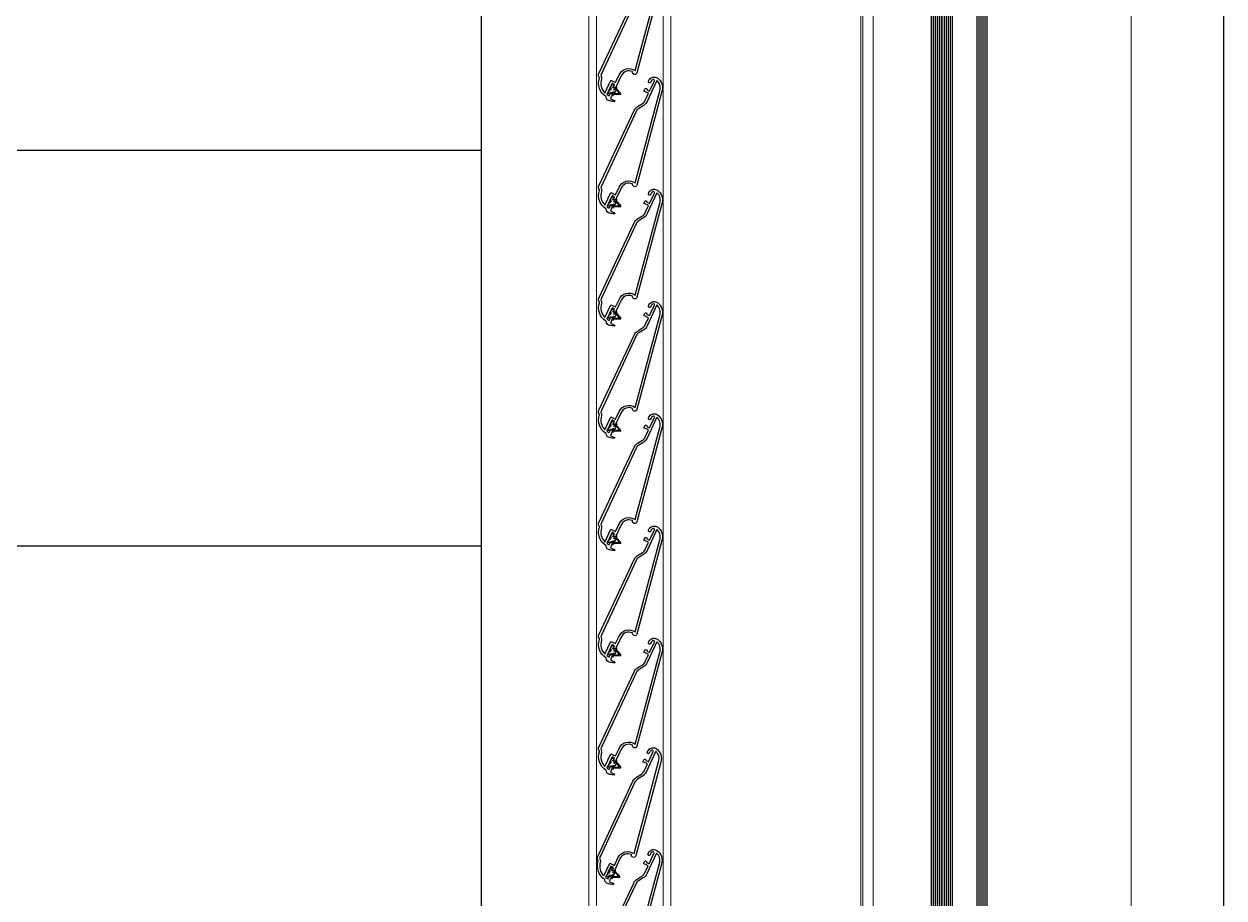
# Model space of a CAD drawing. Header units: millimetres. Extents: x 1251.1 to 1334.1, y 1577.6 to 1641.3.
# Drawn here: x 1311.7765 to 1312.2611, y 1598.8196 to 1599.1728 of the extents above; entities that cross this region are included whole.
import ezdxf

# ---------------------------------------------------------------- set-up
doc = ezdxf.new("R2010")
doc.units = ezdxf.units.MM
doc.linetypes.add('CONTINUA', pattern=[0])
doc.layers.add('GUARNIZIONI', color=252, linetype='Continuous')
doc.layers.add('MURATURA', color=140, linetype='Continuous')
for name, color, linetype, lineweight in [('PROIEZIONI - projections', 145, 'Continuous', 13), ('PROIEZIONI finissime - fine lines', 251, 'Continuous', 9), ('SEZIONI medie - small section', 2, 'Continuous', 25)]:
    doc.layers.add(name, color=color, linetype=linetype, lineweight=lineweight)
doc.layers.add('VETRATE sezioni - windows sections', color=7, linetype='Continuous', true_color=0x4d79ff)

msp = doc.modelspace()

# ---------------------------------------------------------------- linework, layer by layer
at = {"layer": 'GUARNIZIONI', "linetype": 'Continuous'}
for points in [[(1312.01282, 1599.14589), (1312.0123, 1599.14478), (1312.01305, 1599.14443), (1312.01343, 1599.14526), (1312.01418, 1599.14491), (1312.01444, 1599.14547), (1312.01481, 1599.14529), (1312.0142, 1599.14399), (1312.0145, 1599.14385), (1312.01464, 1599.14415, -0.300966), (1312.01503, 1599.14439), (1312.01737, 1599.14431, 0.661886), (1312.01756, 1599.14472), (1312.016, 1599.14646, -0.300966), (1312.01593, 1599.14691), (1312.01607, 1599.14721), (1312.01577, 1599.14735), (1312.01516, 1599.14604), (1312.01479, 1599.14622), (1312.01505, 1599.14678), (1312.0143, 1599.14712), (1312.01469, 1599.14795), (1312.01394, 1599.1483), (1312.01342, 1599.14719, -0.57735)], [(1312.01504, 1599.14472), (1312.01699, 1599.14465, 0.661886), (1312.01706, 1599.14479), (1312.01575, 1599.14624, 0.537319), (1312.01561, 1599.14622), (1312.01496, 1599.14483, 0.537319)], [(1312.01282, 1599.10054), (1312.0123, 1599.09943), (1312.01305, 1599.09908), (1312.01343, 1599.0999), (1312.01418, 1599.09955), (1312.01444, 1599.10011), (1312.01481, 1599.09994), (1312.0142, 1599.09863), (1312.0145, 1599.09849), (1312.01464, 1599.09879, -0.300966), (1312.01503, 1599.09903), (1312.01737, 1599.09895, 0.661886), (1312.01756, 1599.09936), (1312.016, 1599.1011, -0.300966), (1312.01593, 1599.10155), (1312.01607, 1599.10186), (1312.01577, 1599.10199), (1312.01516, 1599.10069), (1312.01479, 1599.10086), (1312.01505, 1599.10142), (1312.0143, 1599.10177), (1312.01469, 1599.10259), (1312.01394, 1599.10294), (1312.01342, 1599.10183, -0.57735)], [(1312.01504, 1599.09936), (1312.01699, 1599.09929, 0.661886), (1312.01706, 1599.09943), (1312.01575, 1599.10089, 0.537319), (1312.01561, 1599.10087), (1312.01496, 1599.09948, 0.537319)], [(1312.01282, 1599.05518), (1312.0123, 1599.05407), (1312.01305, 1599.05373), (1312.01343, 1599.05455), (1312.01418, 1599.0542), (1312.01444, 1599.05476), (1312.01481, 1599.05459), (1312.0142, 1599.05328), (1312.0145, 1599.05314), (1312.01464, 1599.05344, -0.300966), (1312.01503, 1599.05368), (1312.01737, 1599.0536, 0.661886), (1312.01756, 1599.05401), (1312.016, 1599.05575, -0.300966), (1312.01593, 1599.0562), (1312.01607, 1599.0565), (1312.01577, 1599.05664), (1312.01516, 1599.05533), (1312.01479, 1599.05551), (1312.01505, 1599.05607), (1312.0143, 1599.05642), (1312.01469, 1599.05724), (1312.01394, 1599.05759), (1312.01342, 1599.05648, -0.57735)], [(1312.01504, 1599.05401), (1312.01699, 1599.05394, 0.661886), (1312.01706, 1599.05408), (1312.01575, 1599.05553, 0.537319), (1312.01561, 1599.05551), (1312.01496, 1599.05413, 0.537319)], [(1312.01282, 1599.00983), (1312.0123, 1599.00872), (1312.01305, 1599.00837), (1312.01343, 1599.00919), (1312.01418, 1599.00884), (1312.01444, 1599.0094), (1312.01481, 1599.00923), (1312.0142, 1599.00792), (1312.0145, 1599.00778), (1312.01464, 1599.00809, -0.300966), (1312.01503, 1599.00832), (1312.01737, 1599.00824, 0.661886), (1312.01756, 1599.00865), (1312.016, 1599.01039, -0.300966), (1312.01593, 1599.01084), (1312.01607, 1599.01115), (1312.01577, 1599.01129), (1312.01516, 1599.00998), (1312.01479, 1599.01015), (1312.01505, 1599.01071), (1312.0143, 1599.01106), (1312.01469, 1599.01188), (1312.01394, 1599.01223), (1312.01342, 1599.01112, -0.57735)], [(1312.01504, 1599.00865), (1312.01699, 1599.00859, 0.661886), (1312.01706, 1599.00872), (1312.01575, 1599.01018, 0.537319), (1312.01561, 1599.01016), (1312.01496, 1599.00877, 0.537319)], [(1312.01282, 1598.96447), (1312.0123, 1598.96336), (1312.01305, 1598.96302), (1312.01343, 1598.96384), (1312.01418, 1598.96349), (1312.01444, 1598.96405), (1312.01481, 1598.96388), (1312.0142, 1598.96257), (1312.0145, 1598.96243), (1312.01464, 1598.96273, -0.300966), (1312.01503, 1598.96297), (1312.01737, 1598.96289, 0.661886), (1312.01756, 1598.9633), (1312.016, 1598.96504, -0.300966), (1312.01593, 1598.96549), (1312.01607, 1598.96579), (1312.01577, 1598.96593), (1312.01516, 1598.96462), (1312.01479, 1598.9648), (1312.01505, 1598.96536), (1312.0143, 1598.96571), (1312.01469, 1598.96653), (1312.01394, 1598.96688), (1312.01342, 1598.96577, -0.57735)], [(1312.01504, 1598.9633), (1312.01699, 1598.96323, 0.661886), (1312.01706, 1598.96337), (1312.01575, 1598.96482, 0.537319), (1312.01561, 1598.9648), (1312.01496, 1598.96342, 0.537319)], [(1312.01282, 1598.91912), (1312.0123, 1598.91801), (1312.01305, 1598.91766), (1312.01343, 1598.91848), (1312.01418, 1598.91814), (1312.01444, 1598.9187), (1312.01481, 1598.91852), (1312.0142, 1598.91721), (1312.0145, 1598.91707), (1312.01464, 1598.91738, -0.300966), (1312.01503, 1598.91761), (1312.01737, 1598.91753, 0.661886), (1312.01756, 1598.91795), (1312.016, 1598.91968, -0.300966), (1312.01593, 1598.92014), (1312.01607, 1598.92044), (1312.01577, 1598.92058), (1312.01516, 1598.91927), (1312.01479, 1598.91944), (1312.01505, 1598.92), (1312.0143, 1598.92035), (1312.01469, 1598.92117), (1312.01394, 1598.92152), (1312.01342, 1598.92041, -0.57735)], [(1312.01504, 1598.91794), (1312.01699, 1598.91788, 0.661886), (1312.01706, 1598.91801), (1312.01575, 1598.91947, 0.537319), (1312.01561, 1598.91945), (1312.01496, 1598.91806, 0.537319)], [(1312.01282, 1598.87376), (1312.0123, 1598.87266), (1312.01305, 1598.87231), (1312.01343, 1598.87313), (1312.01418, 1598.87278), (1312.01444, 1598.87334), (1312.01481, 1598.87317), (1312.0142, 1598.87186), (1312.0145, 1598.87172), (1312.01464, 1598.87202, -0.300966), (1312.01503, 1598.87226), (1312.01737, 1598.87218, 0.661886), (1312.01756, 1598.87259), (1312.016, 1598.87433, -0.300966), (1312.01593, 1598.87478), (1312.01607, 1598.87508), (1312.01577, 1598.87522), (1312.01516, 1598.87391), (1312.01479, 1598.87409), (1312.01505, 1598.87465), (1312.0143, 1598.875), (1312.01469, 1598.87582), (1312.01394, 1598.87617), (1312.01342, 1598.87506, -0.57735)], [(1312.01504, 1598.87259), (1312.01699, 1598.87252, 0.661886), (1312.01706, 1598.87266), (1312.01575, 1598.87412, 0.537319), (1312.01561, 1598.8741), (1312.01496, 1598.87271, 0.537319)], [(1312.01235, 1598.82954), (1312.01183, 1598.82843), (1312.01258, 1598.82809), (1312.01296, 1598.82891), (1312.01371, 1598.82856), (1312.01397, 1598.82912), (1312.01434, 1598.82895), (1312.01373, 1598.82764), (1312.01403, 1598.8275), (1312.01417, 1598.8278, -0.300966), (1312.01456, 1598.82804), (1312.0169, 1598.82796, 0.661886), (1312.01709, 1598.82837), (1312.01552, 1598.83011, -0.300966), (1312.01546, 1598.83056), (1312.0156, 1598.83086), (1312.0153, 1598.831), (1312.01469, 1598.82969), (1312.01432, 1598.82987), (1312.01458, 1598.83043), (1312.01383, 1598.83078), (1312.01421, 1598.8316), (1312.01347, 1598.83195), (1312.01295, 1598.83084, -0.57735)], [(1312.01456, 1598.82837), (1312.01652, 1598.8283, 0.661886), (1312.01659, 1598.82844), (1312.01527, 1598.82989, 0.537319), (1312.01514, 1598.82987), (1312.01449, 1598.82849, 0.537319)]]:
    msp.add_lwpolyline(points, format="xyb", close=True, dxfattribs=at)
at = {"layer": 'MURATURA', "linetype": 'ByBlock'}
for p, q in [((1312.26113, 1597.22184), (1312.26113, 1604.12184)), ((1312.26113, 1597.22184), (1312.26113, 1603.82184)), ((1311.96113, 1600.52184), (1311.96113, 1597.52184)), ((1312.26113, 1597.52184), (1312.26113, 1600.52184)), ((1311.51624, 1599.12184), (1311.96113, 1599.12184)), ((1311.21624, 1598.96184), (1311.96113, 1598.96184))]:
    msp.add_line(p, q, dxfattribs=at)
at = {"layer": 'PROIEZIONI - projections'}
msp.add_line((1312.22364, 1599.50123), (1312.22364, 1598.21201), dxfattribs=at)
at = {"layer": 'PROIEZIONI finissime - fine lines'}
for p, q in [((1312.11532, 1599.45308), (1312.11532, 1598.21201)), ((1312.1145, 1599.44895), (1312.1145, 1598.21201)), ((1312.11945, 1599.44895), (1312.11945, 1598.21257)), ((1312.03781, 1599.44195), (1312.03781, 1598.26273)), ((1312.00458, 1599.39824), (1312.00458, 1598.26273)), ((1312.00779, 1599.39878), (1312.00779, 1598.2624)), ((1312.03459, 1599.39878), (1312.03459, 1598.25832))]:
    msp.add_line(p, q, dxfattribs=at)
at = {"layer": 'SEZIONI medie - small section', "linetype": 'CONTINUA'}
for points in [[(1312.03331, 1599.19108, 0.292229), (1312.03216, 1599.19528), (1312.02823, 1599.18685, -0.144406), (1312.02681, 1599.18524), (1312.02481, 1599.18399, 0.144406), (1312.02373, 1599.18276), (1312.00955, 1599.15234, 0.269424), (1312.00962, 1599.1516, -0.236959), (1312.00977, 1599.15058, 0.283155), (1312.01116, 1599.14486), (1312.01356, 1599.15002), (1312.01543, 1599.14915), (1312.01686, 1599.15221, -0.468429), (1312.02335, 1599.15393)], [(1312.02892, 1599.15, -0.414214), (1312.03199, 1599.15112), (1312.03232, 1599.15096, -0.323321), (1312.03418, 1599.14548), (1312.02405, 1599.10768, -0.995839), (1312.0223, 1599.10814, 0.415493), (1312.01768, 1599.10647), (1312.01555, 1599.10192, -1), (1312.01473, 1599.1023), (1312.01504, 1599.10297), (1312.014, 1599.10346), (1312.01188, 1599.09891, 0.05175), (1312.01289, 1599.09834), (1312.0133, 1599.09923, -1), (1312.01412, 1599.09885), (1312.01336, 1599.09721), (1312.01502, 1599.09643, -0.812265), (1312.01493, 1599.09607, -0.061525), (1312.01313, 1599.09633, -0.371656), (1312.01162, 1599.09787, 0.233805), (1312.01151, 1599.09806, -0.336972), (1312.00891, 1599.1055, 0.236959), (1312.00888, 1599.10572, -0.269424), (1312.00873, 1599.10737), (1312.02291, 1599.13779, -0.144406), (1312.02433, 1599.1394), (1312.02633, 1599.14066, 0.144406), (1312.02741, 1599.14188), (1312.02877, 1599.14479), (1312.0269, 1599.14567), (1312.02728, 1599.14649, -1), (1312.02811, 1599.1461), (1312.02915, 1599.14562), (1312.0311, 1599.1498, 0.648232), (1312.03061, 1599.15037, 0.213422), (1312.02974, 1599.14962), (1312.02954, 1599.14917, -1), (1312.02871, 1599.14955)], [(1312.03331, 1599.14573, 0.292229), (1312.03216, 1599.14993), (1312.02823, 1599.1415, -0.144406), (1312.02681, 1599.13989), (1312.02481, 1599.13863, 0.144406), (1312.02373, 1599.13741), (1312.00955, 1599.10699, 0.269424), (1312.00962, 1599.10625, -0.236959), (1312.00977, 1599.10522, 0.283155), (1312.01116, 1599.09951), (1312.01356, 1599.10466), (1312.01543, 1599.10379), (1312.01686, 1599.10686, -0.468429), (1312.02335, 1599.10857)], [(1312.02892, 1599.10465, -0.414214), (1312.03199, 1599.10576), (1312.03232, 1599.10561, -0.323321), (1312.03418, 1599.10012), (1312.02405, 1599.06233, -0.995839), (1312.0223, 1599.06279, 0.415493), (1312.01768, 1599.06112), (1312.01555, 1599.05656, -1), (1312.01473, 1599.05694), (1312.01504, 1599.05762), (1312.014, 1599.0581), (1312.01188, 1599.05355, 0.05175), (1312.01289, 1599.05299), (1312.0133, 1599.05388, -1), (1312.01412, 1599.0535), (1312.01336, 1599.05185), (1312.01502, 1599.05108, -0.812265), (1312.01493, 1599.05072, -0.061525), (1312.01313, 1599.05098, -0.371656), (1312.01162, 1599.05251, 0.233805), (1312.01151, 1599.0527, -0.336972), (1312.00891, 1599.06015, 0.236959), (1312.00888, 1599.06037, -0.269424), (1312.00873, 1599.06202), (1312.02291, 1599.09244, -0.144406), (1312.02433, 1599.09405), (1312.02633, 1599.0953, 0.144406), (1312.02741, 1599.09653), (1312.02877, 1599.09944), (1312.0269, 1599.10031), (1312.02728, 1599.10113, -1), (1312.02811, 1599.10075), (1312.02915, 1599.10026), (1312.0311, 1599.10444, 0.648232), (1312.03061, 1599.10501, 0.213422), (1312.02974, 1599.10426), (1312.02954, 1599.10381, -1), (1312.02871, 1599.1042)], [(1312.03331, 1599.10037, 0.292229), (1312.03216, 1599.10457), (1312.02823, 1599.09614, -0.144406), (1312.02681, 1599.09453), (1312.02481, 1599.09328, 0.144406), (1312.02373, 1599.09205), (1312.00955, 1599.06164, 0.269424), (1312.00962, 1599.06089, -0.236959), (1312.00977, 1599.05987, 0.283155), (1312.01116, 1599.05415), (1312.01356, 1599.05931), (1312.01543, 1599.05844), (1312.01686, 1599.0615, -0.468429), (1312.02335, 1599.06322)], [(1312.02892, 1599.05929, -0.414214), (1312.03199, 1599.06041), (1312.03232, 1599.06025, -0.323321), (1312.03418, 1599.05477), (1312.02405, 1599.01697, -0.995839), (1312.0223, 1599.01743, 0.415493), (1312.01768, 1599.01577), (1312.01555, 1599.01121, -1), (1312.01473, 1599.01159), (1312.01504, 1599.01226), (1312.014, 1599.01275), (1312.01188, 1599.0082, 0.05175), (1312.01289, 1599.00763), (1312.0133, 1599.00853, -1), (1312.01412, 1599.00814), (1312.01336, 1599.0065), (1312.01502, 1599.00572, -0.812265), (1312.01493, 1599.00536, -0.061525), (1312.01313, 1599.00563, -0.371656), (1312.01162, 1599.00716, 0.233805), (1312.01151, 1599.00735, -0.336972), (1312.00891, 1599.01479, 0.236959), (1312.00888, 1599.01501, -0.269424), (1312.00873, 1599.01666), (1312.02291, 1599.04708, -0.144406), (1312.02433, 1599.04869), (1312.02633, 1599.04995, 0.144406), (1312.02741, 1599.05117), (1312.02877, 1599.05409), (1312.0269, 1599.05496), (1312.02728, 1599.05578, -1), (1312.02811, 1599.0554), (1312.02915, 1599.05491), (1312.0311, 1599.05909, 0.648232), (1312.03061, 1599.05966, 0.213422), (1312.02974, 1599.05891), (1312.02954, 1599.05846, -1), (1312.02871, 1599.05884)], [(1312.03331, 1599.05502, 0.292229), (1312.03216, 1599.05922), (1312.02823, 1599.05079, -0.144406), (1312.02681, 1599.04918), (1312.02481, 1599.04792, 0.144406), (1312.02373, 1599.0467), (1312.00955, 1599.01628, 0.269424), (1312.00962, 1599.01554, -0.236959), (1312.00977, 1599.01451, 0.283155), (1312.01116, 1599.0088), (1312.01356, 1599.01396), (1312.01543, 1599.01308), (1312.01686, 1599.01615, -0.468429), (1312.02335, 1599.01786)], [(1312.02892, 1599.01394, -0.414214), (1312.03199, 1599.01505), (1312.03232, 1599.0149, -0.323321), (1312.03418, 1599.00941), (1312.02405, 1598.97162, -0.995839), (1312.0223, 1598.97208, 0.415493), (1312.01768, 1598.97041), (1312.01555, 1598.96585, -1), (1312.01473, 1598.96623), (1312.01504, 1598.96691), (1312.014, 1598.9674), (1312.01188, 1598.96284, 0.05175), (1312.01289, 1598.96228), (1312.0133, 1598.96317, -1), (1312.01412, 1598.96279), (1312.01336, 1598.96114), (1312.01502, 1598.96037, -0.812265), (1312.01493, 1598.96001, -0.061525), (1312.01313, 1598.96027, -0.371656), (1312.01162, 1598.9618, 0.233805), (1312.01151, 1598.96199, -0.336972), (1312.00891, 1598.96944, 0.236959), (1312.00888, 1598.96966, -0.269424), (1312.00873, 1598.97131), (1312.02291, 1599.00173, -0.144406), (1312.02433, 1599.00334), (1312.02633, 1599.00459, 0.144406), (1312.02741, 1599.00582), (1312.02877, 1599.00873), (1312.0269, 1599.0096), (1312.02728, 1599.01042, -1), (1312.02811, 1599.01004), (1312.02915, 1599.00955), (1312.0311, 1599.01373, 0.648232), (1312.03061, 1599.0143, 0.213422), (1312.02974, 1599.01355), (1312.02954, 1599.01311, -1), (1312.02871, 1599.01349)], [(1312.03331, 1599.00966, 0.292229), (1312.03216, 1599.01386), (1312.02823, 1599.00543, -0.144406), (1312.02681, 1599.00382), (1312.02481, 1599.00257, 0.144406), (1312.02373, 1599.00134), (1312.00955, 1598.97093, 0.269424), (1312.00962, 1598.97018, -0.236959), (1312.00977, 1598.96916, 0.283155), (1312.01116, 1598.96344), (1312.01356, 1598.9686), (1312.01543, 1598.96773), (1312.01686, 1598.97079, -0.468429), (1312.02335, 1598.97251)], [(1312.02892, 1598.96858, -0.414214), (1312.03199, 1598.9697), (1312.03232, 1598.96955, -0.323321), (1312.03418, 1598.96406), (1312.02405, 1598.92626, -0.995839), (1312.0223, 1598.92672, 0.415493), (1312.01768, 1598.92506), (1312.01555, 1598.9205, -1), (1312.01473, 1598.92088), (1312.01504, 1598.92155), (1312.014, 1598.92204), (1312.01188, 1598.91749, 0.05175), (1312.01289, 1598.91692), (1312.0133, 1598.91782, -1), (1312.01412, 1598.91743), (1312.01336, 1598.91579), (1312.01502, 1598.91502, -0.812265), (1312.01493, 1598.91465, -0.061525), (1312.01313, 1598.91492, -0.371656), (1312.01162, 1598.91645, 0.233805), (1312.01151, 1598.91664, -0.336972), (1312.00891, 1598.92409, 0.236959), (1312.00888, 1598.9243, -0.269424), (1312.00873, 1598.92596), (1312.02291, 1598.95637, -0.144406), (1312.02433, 1598.95798), (1312.02633, 1598.95924, 0.144406), (1312.02741, 1598.96046), (1312.02877, 1598.96338), (1312.0269, 1598.96425), (1312.02728, 1598.96507, -1), (1312.02811, 1598.96469), (1312.02915, 1598.9642), (1312.0311, 1598.96838, 0.648232), (1312.03061, 1598.96895, 0.213422), (1312.02974, 1598.9682), (1312.02954, 1598.96775, -1), (1312.02871, 1598.96813)], [(1312.03331, 1598.96431, 0.292229), (1312.03216, 1598.96851), (1312.02823, 1598.96008, -0.144406), (1312.02681, 1598.95847), (1312.02481, 1598.95721, 0.144406), (1312.02373, 1598.95599), (1312.00955, 1598.92557, 0.269424), (1312.00962, 1598.92483, -0.236959), (1312.00977, 1598.9238, 0.283155), (1312.01116, 1598.91809), (1312.01356, 1598.92325), (1312.01543, 1598.92238), (1312.01686, 1598.92544, -0.468429), (1312.02335, 1598.92715)], [(1312.02892, 1598.92323, -0.414214), (1312.03199, 1598.92434), (1312.03232, 1598.92419, -0.323321), (1312.03418, 1598.9187), (1312.02405, 1598.88091, -0.995839), (1312.0223, 1598.88137, 0.415493), (1312.01768, 1598.8797), (1312.01555, 1598.87514, -1), (1312.01473, 1598.87553), (1312.01504, 1598.8762), (1312.014, 1598.87669), (1312.01188, 1598.87213, 0.05175), (1312.01289, 1598.87157), (1312.0133, 1598.87246, -1), (1312.01412, 1598.87208), (1312.01336, 1598.87043), (1312.01502, 1598.86966, -0.812265), (1312.01493, 1598.8693, -0.061525), (1312.01313, 1598.86956, -0.371656), (1312.01162, 1598.8711, 0.233805), (1312.01151, 1598.87129, -0.336972), (1312.00891, 1598.87873, 0.236959), (1312.00888, 1598.87895, -0.269424), (1312.00873, 1598.8806), (1312.02291, 1598.91102, -0.144406), (1312.02433, 1598.91263), (1312.02633, 1598.91388, 0.144406), (1312.02741, 1598.91511), (1312.02877, 1598.91802), (1312.0269, 1598.91889), (1312.02728, 1598.91972, -1), (1312.02811, 1598.91933), (1312.02915, 1598.91884), (1312.0311, 1598.92303, 0.648232), (1312.03061, 1598.92359, 0.213422), (1312.02974, 1598.92284), (1312.02954, 1598.9224, -1), (1312.02871, 1598.92278)], [(1312.03331, 1598.91896, 0.292229), (1312.03216, 1598.92315), (1312.02823, 1598.91472, -0.144406), (1312.02681, 1598.91311), (1312.02481, 1598.91186, 0.144406), (1312.02373, 1598.91063), (1312.00955, 1598.88022, 0.269424), (1312.00962, 1598.87947, -0.236959), (1312.00977, 1598.87845, 0.283155), (1312.01116, 1598.87274), (1312.01356, 1598.87789), (1312.01543, 1598.87702), (1312.01686, 1598.88008, -0.468429), (1312.02335, 1598.8818)], [(1312.02845, 1598.87901, -0.414214), (1312.03152, 1598.88012), (1312.03185, 1598.87997, -0.323321), (1312.0337, 1598.87448), (1312.02358, 1598.83669, -0.995839), (1312.02182, 1598.83715, 0.415493), (1312.01721, 1598.83548), (1312.01508, 1598.83092, -1), (1312.01426, 1598.8313), (1312.01457, 1598.83198), (1312.01353, 1598.83246), (1312.0114, 1598.82791, 0.05175), (1312.01241, 1598.82735), (1312.01283, 1598.82824, -1), (1312.01365, 1598.82786), (1312.01289, 1598.82621), (1312.01454, 1598.82544, -0.812265), (1312.01446, 1598.82508, -0.061525), (1312.01266, 1598.82534, -0.371656), (1312.01114, 1598.82687, 0.233805), (1312.01103, 1598.82706, -0.336972), (1312.00844, 1598.83451, 0.236959), (1312.0084, 1598.83473, -0.269424), (1312.00825, 1598.83638), (1312.02244, 1598.8668, -0.144406), (1312.02386, 1598.86841), (1312.02586, 1598.86966, 0.144406), (1312.02694, 1598.87089), (1312.0283, 1598.8738), (1312.02643, 1598.87467), (1312.02681, 1598.87549, -1), (1312.02763, 1598.87511), (1312.02868, 1598.87462), (1312.03063, 1598.8788, 0.648232), (1312.03014, 1598.87937, 0.213422), (1312.02927, 1598.87862), (1312.02906, 1598.87817, -1), (1312.02824, 1598.87856)], [(1312.03283, 1598.87473, 0.292229), (1312.03169, 1598.87893), (1312.02776, 1598.8705, -0.144406), (1312.02634, 1598.86889), (1312.02434, 1598.86764, 0.144406), (1312.02326, 1598.86641), (1312.00908, 1598.836, 0.269424), (1312.00914, 1598.83525, -0.236959), (1312.0093, 1598.83423, 0.283155), (1312.01068, 1598.82851), (1312.01309, 1598.83367), (1312.01496, 1598.8328), (1312.01638, 1598.83586, -0.468429), (1312.02288, 1598.83758)]]:
    msp.add_lwpolyline(points, format="xyb", close=True, dxfattribs=at)
for points in [[(1312.03418, 1599.19083), (1312.02405, 1599.15304, -0.995839), (1312.0223, 1599.1535, 0.415493), (1312.01768, 1599.15183), (1312.01555, 1599.14727, -1), (1312.01473, 1599.14765), (1312.01504, 1599.14833), (1312.014, 1599.14881), (1312.01188, 1599.14426, 0.05175), (1312.01289, 1599.14369), (1312.0133, 1599.14459, -1), (1312.01412, 1599.14421), (1312.01336, 1599.14256), (1312.01502, 1599.14179, -0.812265), (1312.01493, 1599.14142, -0.061525), (1312.01313, 1599.14169, -0.371656), (1312.01162, 1599.14322, 0.233805), (1312.01151, 1599.14341, -0.336972), (1312.00891, 1599.15086, 0.236959), (1312.00888, 1599.15108, -0.269424), (1312.00873, 1599.15273), (1312.02291, 1599.18315, -0.144406)], [(1312.01737, 1598.81412), (1312.02274, 1598.82564, -0.144406), (1312.02416, 1598.82725), (1312.02616, 1598.8285, 0.144406), (1312.02724, 1598.82973), (1312.0286, 1598.83264), (1312.02673, 1598.83351), (1312.02711, 1598.83433, -1), (1312.02793, 1598.83395), (1312.02898, 1598.83346), (1312.03093, 1598.83764, 0.648232), (1312.03044, 1598.83821, 0.213422), (1312.02957, 1598.83746), (1312.02936, 1598.83701, -1), (1312.02854, 1598.8374), (1312.02875, 1598.83785, -0.414214), (1312.03182, 1598.83896), (1312.03215, 1598.83881, -0.323321), (1312.034, 1598.83332), (1312.02886, 1598.81412)], [(1312.02792, 1598.81412), (1312.03313, 1598.83357, 0.292229), (1312.03199, 1598.83777), (1312.02806, 1598.82934, -0.144406), (1312.02664, 1598.82773), (1312.02464, 1598.82648, 0.144406), (1312.02356, 1598.82525), (1312.01837, 1598.81412)]]:
    msp.add_lwpolyline(points, format="xyb", dxfattribs=at)
at = {"layer": 'VETRATE sezioni - windows sections', "linetype": 'Continuous'}
for p, q in [((1312.14295, 1598.27699), (1312.14295, 1599.40629)), ((1312.14377, 1598.27658), (1312.14377, 1599.40669)), ((1312.1446, 1598.27658), (1312.1446, 1599.40669)), ((1312.14542, 1598.27658), (1312.14542, 1599.40669)), ((1312.14625, 1598.27658), (1312.14625, 1599.40669)), ((1312.14707, 1598.27658), (1312.14707, 1599.40669)), ((1312.14723, 1598.27658), (1312.14723, 1599.40669)), ((1312.14738, 1598.27658), (1312.14738, 1599.40669)), ((1312.14821, 1598.27658), (1312.14821, 1599.40669)), ((1312.14903, 1598.27658), (1312.14903, 1599.40669)), ((1312.14986, 1598.27658), (1312.14986, 1599.40669)), ((1312.15068, 1598.27658), (1312.15068, 1599.40669)), ((1312.15151, 1598.28441), (1312.15151, 1599.40629)), ((1312.1614, 1598.28441), (1312.1614, 1599.40629)), ((1312.16223, 1598.27658), (1312.16223, 1599.4067)), ((1312.16305, 1598.27658), (1312.16305, 1599.4067)), ((1312.16388, 1598.27658), (1312.16388, 1599.4067)), ((1312.1647, 1598.27658), (1312.1647, 1599.4067)), ((1312.16553, 1598.27699), (1312.16553, 1599.40629))]:
    msp.add_line(p, q, dxfattribs=at)

doc.saveas('drawing.dxf')
